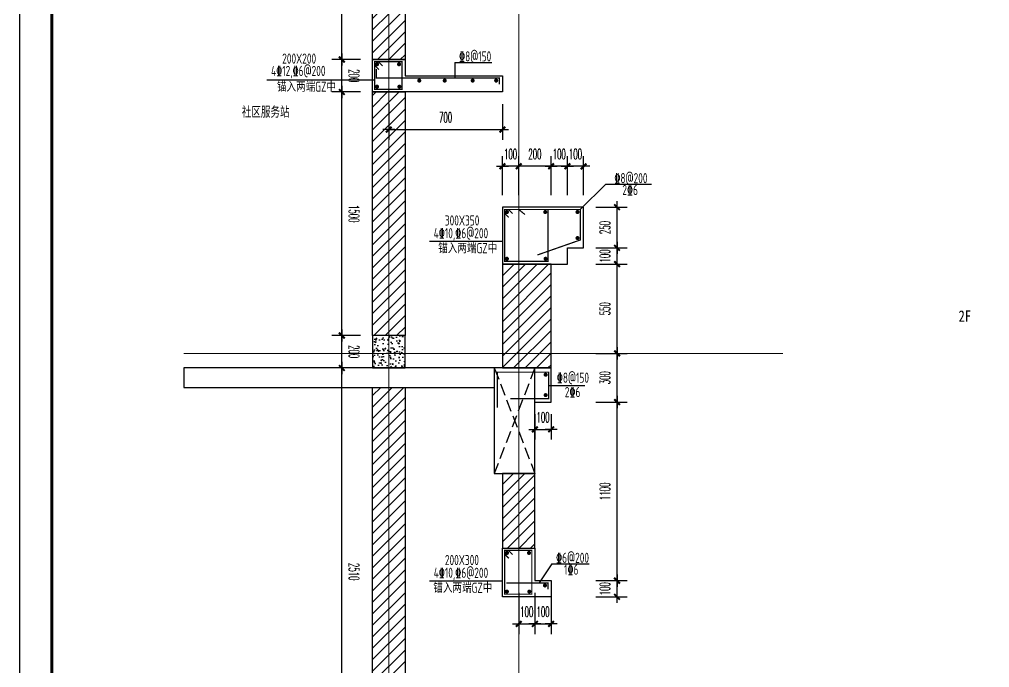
# Model space of a CAD drawing. Extents: x 169490 to 7584583, y -2399407 to 1374371.
# Drawn here: x 771970 to 777946, y 474789 to 478782 of the extents above; entities that cross this region are included whole.
import ezdxf

# ---------------------------------------------------------------- set-up
doc = ezdxf.new("R2010")
doc.units = 0
doc.header["$LTSCALE"] = 100
for name, pattern in [('ACAD_ISO10W100', [18.5, 12, -3, 0.5, -3]), ('DASH', [0.35, 0.25, -0.1]), ('DOTE', [2.42, 2, -0.2, 0.02, -0.2])]:
    doc.linetypes.add(name, pattern=pattern)
doc.layers.get('0').update_dxf_attribs({"linetype": 'CONTINUOUS'})
doc.layers.get('DEFPOINTS').update_dxf_attribs({"linetype": 'CONTINUOUS'})
for name, color, linetype in [('A-TEXT(房间)', 243, 'CONTINUOUS'), ('PUB_HATCH', 8, 'CONTINUOUS'), ('PUB_TEXT', 4, 'CONTINUOUS'), ('S-DETL-RBAR', 1, 'CONTINUOUS'), ('S-DETL-TEXT', 7, 'CONTINUOUS'), ('WALL', 7, 'CONTINUOUS'), ('图框', 140, 'CONTINUOUS'), ('尺寸标注', 3, 'CONTINUOUS')]:
    doc.layers.add(name, color=color, linetype=linetype)
doc.layers.add('DOTE', color=147, linetype='DOTE', lineweight=15)
doc.styles.add('DIM_FONT_T3', font='SIMPLEX', dxfattribs={"width": 0.494118, "bigfont": 'GBCBIG'})
doc.styles.add('TSSD_REIN', font='tssdeng.shx', dxfattribs={"width": 0.7, "bigfont": 'hztxt.shx'})
doc.styles.add('TXT', font='simplex.shx', dxfattribs={"width": 0.8, "bigfont": 'hztxt.shx'})
doc.styles.add('黑体', font='simhei.ttf', dxfattribs={"width": 0.7})
doc.dimstyles.new('DIMN100$TCH&&25', dxfattribs={"dimtxt": 63.75, "dimasz": 0.25, "dimexe": 62.5, "dimexo": 75, "dimgap": 43.125, "dimtad": 1, "dimdec": 0, "dimzin": 0, "dimdsep": 46, "dimtxsty": 'DIM_FONT_T3', "dimblk": '_DIMX', "dimcen": 0.09, "dimclrt": 7, "dimadec": 0, "dimazin": 0, "dimtfac": 1, "dimtdec": 0, "dimtix": 1, "dimtmove": 2, "dimatfit": 3, "dimldrblk": '_DIMX', "dimfxl": 10, "dimtolj": 1, "dimtzin": 0, "dimarcsym": 0})

# ---------------------------------------------------------------- blocks, each defined once
blk = doc.blocks.new('_DIMX')
blk.add_line((-150, 0), (150, 0))
at = {"const_width": 50}
blk.add_lwpolyline([(-70, -70), (70, 70)], dxfattribs=at)
blk = doc.blocks.new('*D376')
at = {"layer": 'DEFPOINTS', "color": 0, "transparency": 16777216}
for p in [(775445.4, 477624.8), (775651.3, 477624.8), (775445.4, 477374.8)]:
    blk.add_point(p, dxfattribs=at)
at = {"layer": '尺寸标注', "color": 0, "lineweight": -2, "transparency": 16777216}
for p, q in [((775520.4, 477624.8), (775713.8, 477624.8)), ((775651.3, 477375), (775651.3, 477624.5)), ((775520.4, 477374.8), (775713.8, 477374.8))]:
    blk.add_line(p, q, dxfattribs=at)
at = {"layer": '尺寸标注', "color": 0, "lineweight": -2, "transparency": 16777216, "xscale": 0.25, "yscale": 0.25, "zscale": 0.25}
for p, rotation in [((775651.3, 477624.8), 90), ((775651.3, 477374.8), 270)]:
    blk.add_blockref('_DIMX', p, dxfattribs=dict(at, rotation=rotation))
at = {"layer": '尺寸标注', "color": 7, "transparency": 16777216, "insert": (775576.3, 477499.8), "char_height": 63.75, "attachment_point": 5, "rotation": 90, "style": 'DIM_FONT_T3'}
blk.add_mtext('\\A1;250', dxfattribs=at)
blk = doc.blocks.new('*D377')
at = {"layer": 'DEFPOINTS', "color": 0, "transparency": 16777216}
for p in [(775445.4, 477374.8), (775651.3, 477374.8), (775445.4, 477274.8)]:
    blk.add_point(p, dxfattribs=at)
at = {"layer": '尺寸标注', "color": 0, "lineweight": -2, "transparency": 16777216}
for p, q in [((775520.4, 477374.8), (775713.8, 477374.8)), ((775651.3, 477375), (775651.3, 477375.3)), ((775651.3, 477274.8), (775651.3, 477374.8)), ((775520.4, 477274.8), (775713.8, 477274.8)), ((775651.3, 477274.5), (775651.3, 477274.3))]:
    blk.add_line(p, q, dxfattribs=at)
at = {"layer": '尺寸标注', "color": 0, "lineweight": -2, "transparency": 16777216, "xscale": 0.25, "yscale": 0.25, "zscale": 0.25}
for p, rotation in [((775651.3, 477374.8), 270), ((775651.3, 477274.8), 90)]:
    blk.add_blockref('_DIMX', p, dxfattribs=dict(at, rotation=rotation))
at = {"layer": '尺寸标注', "color": 7, "transparency": 16777216, "insert": (775576.3, 477324.8), "char_height": 63.75, "attachment_point": 5, "rotation": 90, "style": 'DIM_FONT_T3'}
blk.add_mtext('\\A1;100', dxfattribs=at)
blk = doc.blocks.new('*D378')
at = {"layer": 'DEFPOINTS', "color": 0, "transparency": 16777216}
for p in [(775445.4, 477274.8), (775651.3, 477274.8), (775445.4, 476724.8)]:
    blk.add_point(p, dxfattribs=at)
at = {"layer": '尺寸标注', "color": 0, "lineweight": -2, "transparency": 16777216}
for p, q in [((775520.4, 477274.8), (775713.8, 477274.8)), ((775651.3, 476725), (775651.3, 477274.5)), ((775520.4, 476724.8), (775713.8, 476724.8))]:
    blk.add_line(p, q, dxfattribs=at)
at = {"layer": '尺寸标注', "color": 0, "lineweight": -2, "transparency": 16777216, "xscale": 0.25, "yscale": 0.25, "zscale": 0.25}
for p, rotation in [((775651.3, 477274.8), 90), ((775651.3, 476724.8), 270)]:
    blk.add_blockref('_DIMX', p, dxfattribs=dict(at, rotation=rotation))
at = {"layer": '尺寸标注', "color": 7, "transparency": 16777216, "insert": (775576.3, 476999.8), "char_height": 63.75, "attachment_point": 5, "rotation": 90, "style": 'DIM_FONT_T3'}
blk.add_mtext('\\A1;550', dxfattribs=at)
blk = doc.blocks.new('*D379')
at = {"layer": 'DEFPOINTS', "color": 0, "transparency": 16777216}
for p in [(775445.4, 476724.8), (775651.3, 476724.8), (775445.4, 476424.8)]:
    blk.add_point(p, dxfattribs=at)
at = {"layer": '尺寸标注', "color": 0, "lineweight": -2, "transparency": 16777216}
for p, q in [((775520.4, 476724.8), (775713.8, 476724.8)), ((775651.3, 476425), (775651.3, 476724.5)), ((775520.4, 476424.8), (775713.8, 476424.8))]:
    blk.add_line(p, q, dxfattribs=at)
at = {"layer": '尺寸标注', "color": 0, "lineweight": -2, "transparency": 16777216, "xscale": 0.25, "yscale": 0.25, "zscale": 0.25}
for p, rotation in [((775651.3, 476724.8), 90), ((775651.3, 476424.8), 270)]:
    blk.add_blockref('_DIMX', p, dxfattribs=dict(at, rotation=rotation))
at = {"layer": '尺寸标注', "color": 7, "transparency": 16777216, "insert": (775576.3, 476574.8), "char_height": 63.75, "attachment_point": 5, "rotation": 90, "style": 'DIM_FONT_T3'}
blk.add_mtext('\\A1;300', dxfattribs=at)
blk = doc.blocks.new('*D380')
at = {"layer": 'DEFPOINTS', "color": 0, "transparency": 16777216}
for p in [(775445.4, 476424.8), (775651.3, 476424.8), (775445.4, 475324.8)]:
    blk.add_point(p, dxfattribs=at)
at = {"layer": '尺寸标注', "color": 0, "lineweight": -2, "transparency": 16777216}
for p, q in [((775520.4, 476424.8), (775713.8, 476424.8)), ((775651.3, 475325), (775651.3, 476424.5)), ((775520.4, 475324.8), (775713.8, 475324.8))]:
    blk.add_line(p, q, dxfattribs=at)
at = {"layer": '尺寸标注', "color": 0, "lineweight": -2, "transparency": 16777216, "xscale": 0.25, "yscale": 0.25, "zscale": 0.25}
for p, rotation in [((775651.3, 476424.8), 90), ((775651.3, 475324.8), 270)]:
    blk.add_blockref('_DIMX', p, dxfattribs=dict(at, rotation=rotation))
at = {"layer": '尺寸标注', "color": 7, "transparency": 16777216, "insert": (775576.3, 475874.8), "char_height": 63.75, "attachment_point": 5, "rotation": 90, "style": 'DIM_FONT_T3'}
blk.add_mtext('\\A1;1100', dxfattribs=at)
blk = doc.blocks.new('*D381')
at = {"layer": 'DEFPOINTS', "color": 0, "transparency": 16777216}
for p in [(775445.4, 475324.8), (775651.3, 475324.8), (775445.4, 475224.8)]:
    blk.add_point(p, dxfattribs=at)
at = {"layer": '尺寸标注', "color": 0, "lineweight": -2, "transparency": 16777216}
for p, q in [((775520.4, 475324.8), (775713.8, 475324.8)), ((775651.3, 475325), (775651.3, 475325.3)), ((775651.3, 475224.8), (775651.3, 475324.8)), ((775520.4, 475224.8), (775713.8, 475224.8)), ((775651.3, 475224.5), (775651.3, 475224.3))]:
    blk.add_line(p, q, dxfattribs=at)
at = {"layer": '尺寸标注', "color": 0, "lineweight": -2, "transparency": 16777216, "xscale": 0.25, "yscale": 0.25, "zscale": 0.25}
for p, rotation in [((775651.3, 475324.8), 270), ((775651.3, 475224.8), 90)]:
    blk.add_blockref('_DIMX', p, dxfattribs=dict(at, rotation=rotation))
at = {"layer": '尺寸标注', "color": 7, "transparency": 16777216, "insert": (775576.3, 475274.8), "char_height": 63.75, "attachment_point": 5, "rotation": 90, "style": 'DIM_FONT_T3'}
blk.add_mtext('\\A1;100', dxfattribs=at)
blk = doc.blocks.new('*D382')
at = {"layer": 'DEFPOINTS', "color": 0, "transparency": 16777216}
for p in [(775145.4, 476424.8), (775245.4, 476424.8), (775245.4, 476256.3)]:
    blk.add_point(p, dxfattribs=at)
at = {"layer": '尺寸标注', "color": 0, "lineweight": -2, "transparency": 16777216}
for p, q in [((775145.4, 476349.8), (775145.4, 476193.8)), ((775245.4, 476349.8), (775245.4, 476193.8)), ((775145.1, 476256.3), (775144.9, 476256.3)), ((775145.4, 476256.3), (775245.4, 476256.3)), ((775245.6, 476256.3), (775245.9, 476256.3))]:
    blk.add_line(p, q, dxfattribs=at)
at = {"layer": '尺寸标注', "color": 0, "lineweight": -2, "transparency": 16777216, "xscale": 0.25, "yscale": 0.25, "zscale": 0.25}
blk.add_blockref('_DIMX', (775145.4, 476256.3), dxfattribs=at)
at = {"layer": '尺寸标注', "color": 0, "lineweight": -2, "transparency": 16777216, "xscale": 0.25, "yscale": 0.25, "zscale": 0.25, "rotation": 180}
blk.add_blockref('_DIMX', (775245.4, 476256.3), dxfattribs=at)
at = {"layer": '尺寸标注', "color": 7, "transparency": 16777216, "insert": (775195.4, 476331.3), "char_height": 63.75, "attachment_point": 5, "style": 'DIM_FONT_T3'}
blk.add_mtext('\\A1;100', dxfattribs=at)
blk = doc.blocks.new('*D383')
at = {"layer": 'DEFPOINTS', "color": 0, "transparency": 16777216}
for p in [(775145.4, 475324.8), (775245.4, 475324.8), (775245.4, 475058.2)]:
    blk.add_point(p, dxfattribs=at)
at = {"layer": '尺寸标注', "color": 0, "lineweight": -2, "transparency": 16777216}
for p, q in [((775145.4, 475249.8), (775145.4, 474995.7)), ((775245.4, 475249.8), (775245.4, 474995.7)), ((775145.1, 475058.2), (775144.9, 475058.2)), ((775145.4, 475058.2), (775245.4, 475058.2)), ((775245.6, 475058.2), (775245.9, 475058.2))]:
    blk.add_line(p, q, dxfattribs=at)
at = {"layer": '尺寸标注', "color": 0, "lineweight": -2, "transparency": 16777216, "xscale": 0.25, "yscale": 0.25, "zscale": 0.25}
blk.add_blockref('_DIMX', (775145.4, 475058.2), dxfattribs=at)
at = {"layer": '尺寸标注', "color": 0, "lineweight": -2, "transparency": 16777216, "xscale": 0.25, "yscale": 0.25, "zscale": 0.25, "rotation": 180}
blk.add_blockref('_DIMX', (775245.4, 475058.2), dxfattribs=at)
at = {"layer": '尺寸标注', "color": 7, "transparency": 16777216, "insert": (775195.4, 475133.2), "char_height": 63.75, "attachment_point": 5, "style": 'DIM_FONT_T3'}
blk.add_mtext('\\A1;100', dxfattribs=at)
blk = doc.blocks.new('*D391')
at = {"layer": 'DEFPOINTS', "color": 0, "transparency": 16777216}
for p in [(773956, 479934.8), (774145.2, 479934.8), (774145.3, 478534.8)]:
    blk.add_point(p, dxfattribs=at)
at = {"layer": '尺寸标注', "color": 0, "lineweight": -2, "transparency": 16777216}
for p, q in [((774070.2, 479934.8), (773893.5, 479934.8)), ((773956, 478535), (773956, 479934.5)), ((774070.3, 478534.8), (773893.5, 478534.8))]:
    blk.add_line(p, q, dxfattribs=at)
at = {"layer": '尺寸标注', "color": 0, "lineweight": -2, "transparency": 16777216, "xscale": 0.25, "yscale": 0.25, "zscale": 0.25}
for p, rotation in [((773956, 479934.8), 90.00144266210793), ((773956, 478534.8), 270.0014426621079)]:
    blk.add_blockref('_DIMX', p, dxfattribs=dict(at, rotation=rotation))
at = {"layer": '尺寸标注', "color": 7, "transparency": 16777216, "insert": (774031, 479234.8), "char_height": 63.75, "attachment_point": 5, "rotation": 270.00144, "style": 'DIM_FONT_T3'}
blk.add_mtext('\\A1;1400', dxfattribs=at)
blk = doc.blocks.new('*D392')
at = {"layer": 'DEFPOINTS', "color": 0, "transparency": 16777216}
for p in [(773956, 478534.8), (774145.3, 478534.8), (774145.3, 478334.8)]:
    blk.add_point(p, dxfattribs=at)
at = {"layer": '尺寸标注', "color": 0, "lineweight": -2, "transparency": 16777216}
for p, q in [((774070.3, 478534.8), (773893.5, 478534.8)), ((773956, 478335), (773956, 478534.5)), ((774070.3, 478334.8), (773893.5, 478334.8))]:
    blk.add_line(p, q, dxfattribs=at)
at = {"layer": '尺寸标注', "color": 0, "lineweight": -2, "transparency": 16777216, "xscale": 0.25, "yscale": 0.25, "zscale": 0.25}
for p, rotation in [((773956, 478534.8), 90.0014426621472), ((773956, 478334.8), 270.0014426621472)]:
    blk.add_blockref('_DIMX', p, dxfattribs=dict(at, rotation=rotation))
at = {"layer": '尺寸标注', "color": 7, "transparency": 16777216, "insert": (774031, 478434.8), "char_height": 63.75, "attachment_point": 5, "rotation": 270.00144, "style": 'DIM_FONT_T3'}
blk.add_mtext('\\A1;200', dxfattribs=at)
blk = doc.blocks.new('*D393')
at = {"layer": 'DEFPOINTS', "color": 0, "transparency": 16777216}
for p in [(773956, 478334.8), (774145.3, 478334.8), (774145.3, 476834.8)]:
    blk.add_point(p, dxfattribs=at)
at = {"layer": '尺寸标注', "color": 0, "lineweight": -2, "transparency": 16777216}
for p, q in [((774070.3, 478334.8), (773893.5, 478334.8)), ((773956.1, 476835), (773956, 478334.5)), ((774070.3, 476834.8), (773893.6, 476834.8))]:
    blk.add_line(p, q, dxfattribs=at)
at = {"layer": '尺寸标注', "color": 0, "lineweight": -2, "transparency": 16777216, "xscale": 0.25, "yscale": 0.25, "zscale": 0.25}
for p, rotation in [((773956, 478334.8), 90.00144266212288), ((773956.1, 476834.8), 270.0014426621229)]:
    blk.add_blockref('_DIMX', p, dxfattribs=dict(at, rotation=rotation))
at = {"layer": '尺寸标注', "color": 7, "transparency": 16777216, "insert": (774031, 477584.8), "char_height": 63.75, "attachment_point": 5, "rotation": 270.00144, "style": 'DIM_FONT_T3'}
blk.add_mtext('\\A1;1500', dxfattribs=at)
blk = doc.blocks.new('*D394')
at = {"layer": 'DEFPOINTS', "color": 0, "transparency": 16777216}
for p in [(773956.1, 476834.8), (774145.3, 476834.8), (774145.3, 476634.8)]:
    blk.add_point(p, dxfattribs=at)
at = {"layer": '尺寸标注', "color": 0, "lineweight": -2, "transparency": 16777216}
for p, q in [((774070.3, 476834.8), (773893.6, 476834.8)), ((773956.1, 476635), (773956.1, 476834.5)), ((774070.3, 476634.8), (773893.6, 476634.8))]:
    blk.add_line(p, q, dxfattribs=at)
at = {"layer": '尺寸标注', "color": 0, "lineweight": -2, "transparency": 16777216, "xscale": 0.25, "yscale": 0.25, "zscale": 0.25}
for p, rotation in [((773956.1, 476834.8), 90.00144266199578), ((773956.1, 476634.8), 270.0014426619958)]:
    blk.add_blockref('_DIMX', p, dxfattribs=dict(at, rotation=rotation))
at = {"layer": '尺寸标注', "color": 7, "transparency": 16777216, "insert": (774031.1, 476734.8), "char_height": 63.75, "attachment_point": 5, "rotation": 270.00144, "style": 'DIM_FONT_T3'}
blk.add_mtext('\\A1;200', dxfattribs=at)
blk = doc.blocks.new('*D395')
at = {"layer": 'DEFPOINTS', "color": 0, "transparency": 16777216}
for p in [(773956.1, 476634.8), (774145.3, 476634.8), (774145.4, 474125.1)]:
    blk.add_point(p, dxfattribs=at)
at = {"layer": '尺寸标注', "color": 0, "lineweight": -2, "transparency": 16777216}
for p, q in [((774070.3, 476634.8), (773893.6, 476634.8)), ((773956.1, 474125.3), (773956.1, 476634.5)), ((774070.4, 474125.1), (773893.6, 474125.1))]:
    blk.add_line(p, q, dxfattribs=at)
at = {"layer": '尺寸标注', "color": 0, "lineweight": -2, "transparency": 16777216, "xscale": 0.25, "yscale": 0.25, "zscale": 0.25}
for p, rotation in [((773956.1, 476634.8), 90.00144266212838), ((773956.1, 474125.1), 270.0014426621284)]:
    blk.add_blockref('_DIMX', p, dxfattribs=dict(at, rotation=rotation))
at = {"layer": '尺寸标注', "color": 7, "transparency": 16777216, "insert": (774031.1, 475379.9), "char_height": 63.75, "attachment_point": 5, "rotation": 270.00144, "style": 'DIM_FONT_T3'}
blk.add_mtext('\\A1;2510', dxfattribs=at)
blk = doc.blocks.new('*D400')
at = {"layer": 'DEFPOINTS', "color": 0, "transparency": 16777216}
for p in [(774245.4, 478334.8), (774945.4, 478334.8), (774945.4, 478103.4)]:
    blk.add_point(p, dxfattribs=at)
at = {"layer": '尺寸标注', "color": 0, "lineweight": -2, "transparency": 16777216}
for p, q in [((774245.4, 478259.8), (774245.4, 478040.9)), ((774945.4, 478259.8), (774945.4, 478040.9)), ((774245.6, 478103.4), (774945.1, 478103.4))]:
    blk.add_line(p, q, dxfattribs=at)
at = {"layer": '尺寸标注', "color": 0, "lineweight": -2, "transparency": 16777216, "xscale": 0.25, "yscale": 0.25, "zscale": 0.25, "rotation": 180}
blk.add_blockref('_DIMX', (774245.4, 478103.4), dxfattribs=at)
at = {"layer": '尺寸标注', "color": 0, "lineweight": -2, "transparency": 16777216, "xscale": 0.25, "yscale": 0.25, "zscale": 0.25}
blk.add_blockref('_DIMX', (774945.4, 478103.4), dxfattribs=at)
at = {"layer": '尺寸标注', "color": 7, "transparency": 16777216, "insert": (774595.4, 478178.4), "char_height": 63.75, "attachment_point": 5, "style": 'DIM_FONT_T3'}
blk.add_mtext('\\A1;700', dxfattribs=at)
blk = doc.blocks.new('*D688')
at = {"layer": 'DEFPOINTS', "color": 0, "transparency": 16777216}
for p in [(775045.4, 475324.8), (775145.4, 475324.8), (775145.4, 475058.2)]:
    blk.add_point(p, dxfattribs=at)
at = {"layer": '尺寸标注', "color": 0, "lineweight": -2, "transparency": 16777216}
for p, q in [((775045.4, 475249.8), (775045.4, 474995.7)), ((775145.4, 475249.8), (775145.4, 474995.7)), ((775045.1, 475058.2), (775044.9, 475058.2)), ((775045.4, 475058.2), (775145.4, 475058.2)), ((775145.6, 475058.2), (775145.9, 475058.2))]:
    blk.add_line(p, q, dxfattribs=at)
at = {"layer": '尺寸标注', "color": 0, "lineweight": -2, "transparency": 16777216, "xscale": 0.25, "yscale": 0.25, "zscale": 0.25}
blk.add_blockref('_DIMX', (775045.4, 475058.2), dxfattribs=at)
at = {"layer": '尺寸标注', "color": 0, "lineweight": -2, "transparency": 16777216, "xscale": 0.25, "yscale": 0.25, "zscale": 0.25, "rotation": 180}
blk.add_blockref('_DIMX', (775145.4, 475058.2), dxfattribs=at)
at = {"layer": '尺寸标注', "color": 7, "transparency": 16777216, "insert": (775095.4, 475133.2), "char_height": 63.75, "attachment_point": 5, "style": 'DIM_FONT_T3'}
blk.add_mtext('\\A1;100', dxfattribs=at)
blk = doc.blocks.new('gghhhh')
at = {"layer": 'S-DETL-RBAR', "const_width": 7.5}
blk.add_lwpolyline([(5811284.9, -2287289.6), (5811452.4, -2287289.6), (5811452.4, -2287559.4), (5811284.9, -2287559.4)], close=True, dxfattribs=at)
at = {"layer": 'S-DETL-RBAR', "const_width": 12.5}
for points in [[(5811293.2, -2287305.4, 1), (5811305.7, -2287305.4, 1)], [(5811428.8, -2287305.4, 1), (5811441.3, -2287305.4, 1)], [(5811292.7, -2287543.4, 1), (5811305.2, -2287543.4, 1)], [(5811430.9, -2287543.4, 1), (5811443.4, -2287543.4, 1)], [(5811527.3, -2287505.9, 1), (5811539.8, -2287505.9, 1)]]:
    blk.add_lwpolyline(points, format="xyb", close=True, dxfattribs=at)
at = {"layer": 'S-DETL-RBAR', "const_width": 7.5}
for points in [[(5811333.8, -2287315.6), (5811307.9, -2287289.6)], [(5811284.9, -2287312.6), (5811310.9, -2287338.6)], [(5811552.7, -2287529.3), (5811552.7, -2287490.4), (5811295.3, -2287490.4)]]:
    blk.add_lwpolyline(points, dxfattribs=at)
at = {"layer": 'S-DETL-TEXT'}
for p, q in [((5811575.7, -2287372.9), (5811497.1, -2287490.4)), ((5811575.7, -2287372.9), (5811805, -2287372.9)), ((5810822.9, -2287476.9), (5811220.6, -2287476.9)), ((5810822.9, -2287476.9), (5811271.5, -2287476.9))]:
    blk.add_line(p, q, dxfattribs=at)
at = {"layer": 'S-DETL-TEXT', "style": 'TSSD_REIN', "width": 0.7}
for s, p in [('%%1326@200', (5811601.9, -2287366.6, 3.7)), ('200X300', (5810917, -2287380.5, 3.7)), ('4%%13210,%%1326@200', (5810848.2, -2287458.9, 3.7)), ('1%%1326', (5811651.2, -2287439.4, 3.7)), ('锚入两端GZ中', (5810845.6, -2287551.2))]:
    blk.add_text(s, height=62.5, dxfattribs=at).set_placement(p)
blk = doc.blocks.new('*D689')
at = {"layer": 'DEFPOINTS', "color": 0, "transparency": 16777216}
for p in [(775345.4, 477877), (775345.4, 477624.8), (775445.4, 477624.8)]:
    blk.add_point(p, dxfattribs=at)
at = {"layer": '尺寸标注', "color": 0, "lineweight": -2, "transparency": 16777216}
for p, q in [((775345.4, 477699.8), (775345.4, 477939.5)), ((775445.4, 477699.8), (775445.4, 477939.5)), ((775345.1, 477877), (775344.9, 477877)), ((775445.4, 477877), (775345.4, 477877)), ((775445.6, 477877), (775445.9, 477877))]:
    blk.add_line(p, q, dxfattribs=at)
at = {"layer": '尺寸标注', "color": 0, "lineweight": -2, "transparency": 16777216, "xscale": 0.25, "yscale": 0.25, "zscale": 0.25}
blk.add_blockref('_DIMX', (775345.4, 477877), dxfattribs=at)
at = {"layer": '尺寸标注', "color": 0, "lineweight": -2, "transparency": 16777216, "xscale": 0.25, "yscale": 0.25, "zscale": 0.25, "rotation": 180}
blk.add_blockref('_DIMX', (775445.4, 477877), dxfattribs=at)
at = {"layer": '尺寸标注', "color": 7, "transparency": 16777216, "insert": (775395.4, 477952), "char_height": 63.75, "attachment_point": 5, "style": 'DIM_FONT_T3'}
blk.add_mtext('\\A1;100', dxfattribs=at)
blk = doc.blocks.new('*D690')
at = {"layer": 'DEFPOINTS', "color": 0, "transparency": 16777216}
for p in [(774945.4, 477877), (774945.4, 477624.8), (775045.4, 477624.8)]:
    blk.add_point(p, dxfattribs=at)
at = {"layer": '尺寸标注', "color": 0, "lineweight": -2, "transparency": 16777216}
for p, q in [((774945.4, 477699.8), (774945.4, 477939.5)), ((775045.4, 477699.8), (775045.4, 477939.5)), ((774945.1, 477877), (774944.9, 477877)), ((775045.4, 477877), (774945.4, 477877)), ((775045.6, 477877), (775045.9, 477877))]:
    blk.add_line(p, q, dxfattribs=at)
at = {"layer": '尺寸标注', "color": 0, "lineweight": -2, "transparency": 16777216, "xscale": 0.25, "yscale": 0.25, "zscale": 0.25}
blk.add_blockref('_DIMX', (774945.4, 477877), dxfattribs=at)
at = {"layer": '尺寸标注', "color": 0, "lineweight": -2, "transparency": 16777216, "xscale": 0.25, "yscale": 0.25, "zscale": 0.25, "rotation": 180}
blk.add_blockref('_DIMX', (775045.4, 477877), dxfattribs=at)
at = {"layer": '尺寸标注', "color": 7, "transparency": 16777216, "insert": (774995.4, 477952), "char_height": 63.75, "attachment_point": 5, "style": 'DIM_FONT_T3'}
blk.add_mtext('\\A1;100', dxfattribs=at)
blk = doc.blocks.new('*D691')
at = {"layer": 'DEFPOINTS', "color": 0, "transparency": 16777216}
for p in [(775045.4, 477877), (775045.4, 477624.8), (775245.4, 477624.8)]:
    blk.add_point(p, dxfattribs=at)
at = {"layer": '尺寸标注', "color": 0, "lineweight": -2, "transparency": 16777216}
for p, q in [((775045.4, 477699.8), (775045.4, 477939.5)), ((775245.4, 477699.8), (775245.4, 477939.5)), ((775245.1, 477877), (775045.6, 477877))]:
    blk.add_line(p, q, dxfattribs=at)
at = {"layer": '尺寸标注', "color": 0, "lineweight": -2, "transparency": 16777216, "xscale": 0.25, "yscale": 0.25, "zscale": 0.25, "rotation": 180}
blk.add_blockref('_DIMX', (775045.4, 477877), dxfattribs=at)
at = {"layer": '尺寸标注', "color": 0, "lineweight": -2, "transparency": 16777216, "xscale": 0.25, "yscale": 0.25, "zscale": 0.25}
blk.add_blockref('_DIMX', (775245.4, 477877), dxfattribs=at)
at = {"layer": '尺寸标注', "color": 7, "transparency": 16777216, "insert": (775145.4, 477952), "char_height": 63.75, "attachment_point": 5, "style": 'DIM_FONT_T3'}
blk.add_mtext('\\A1;200', dxfattribs=at)
blk = doc.blocks.new('*D692')
at = {"layer": 'DEFPOINTS', "color": 0, "transparency": 16777216}
for p in [(775245.4, 477877), (775245.4, 477624.8), (775345.4, 477624.8)]:
    blk.add_point(p, dxfattribs=at)
at = {"layer": '尺寸标注', "color": 0, "lineweight": -2, "transparency": 16777216}
for p, q in [((775245.4, 477699.8), (775245.4, 477939.5)), ((775345.4, 477699.8), (775345.4, 477939.5)), ((775245.1, 477877), (775244.9, 477877)), ((775345.4, 477877), (775245.4, 477877)), ((775345.6, 477877), (775345.9, 477877))]:
    blk.add_line(p, q, dxfattribs=at)
at = {"layer": '尺寸标注', "color": 0, "lineweight": -2, "transparency": 16777216, "xscale": 0.25, "yscale": 0.25, "zscale": 0.25}
blk.add_blockref('_DIMX', (775245.4, 477877), dxfattribs=at)
at = {"layer": '尺寸标注', "color": 0, "lineweight": -2, "transparency": 16777216, "xscale": 0.25, "yscale": 0.25, "zscale": 0.25, "rotation": 180}
blk.add_blockref('_DIMX', (775345.4, 477877), dxfattribs=at)
at = {"layer": '尺寸标注', "color": 7, "transparency": 16777216, "insert": (775295.4, 477952), "char_height": 63.75, "attachment_point": 5, "style": 'DIM_FONT_T3'}
blk.add_mtext('\\A1;100', dxfattribs=at)
blk = doc.blocks.new('whhhh')
at = {"layer": 'S-DETL-RBAR', "const_width": 7.5}
blk.add_lwpolyline([(5842881.5, -2287989.3), (5843049, -2287989.3), (5843049, -2288159.1), (5842881.5, -2288159.1)], close=True, dxfattribs=at)
for points in [[(5842881.5, -2288012.3), (5842907.4, -2288038.3)], [(5842930.4, -2288015.3), (5842904.4, -2287989.3)], [(5843648.6, -2288129), (5843648.6, -2288090.1), (5842891.9, -2288090.1), (5842891.9, -2288035)]]:
    blk.add_lwpolyline(points, dxfattribs=at)
at = {"layer": 'S-DETL-RBAR', "const_width": 12.5}
for points in [[(5842889.7, -2288005.1, 1), (5842902.2, -2288005.1, 1)], [(5843025.3, -2288005.1, 1), (5843037.8, -2288005.1, 1)], [(5842889.3, -2288143.1, 1), (5842901.8, -2288143.1, 1)], [(5843027.5, -2288143.1, 1), (5843040, -2288143.1, 1)], [(5843149.5, -2288105.7, 1), (5843162, -2288105.7, 1)], [(5843306.5, -2288105.7, 1), (5843319, -2288105.7, 1)], [(5843478.5, -2288105.7, 1), (5843491, -2288105.7, 1)], [(5843623.2, -2288105.7, 1), (5843635.7, -2288105.7, 1)]]:
    blk.add_lwpolyline(points, format="xyb", close=True, dxfattribs=at)
at = {"layer": 'S-DETL-TEXT'}
for p, q in [((5843374.4, -2287994.1), (5843603.7, -2287994.1)), ((5843374.4, -2287994.1), (5843374.4, -2288090.1)), ((5842217.5, -2288100.1), (5842615.2, -2288100.1)), ((5842217.5, -2288100.1), (5842881.5, -2288100.1))]:
    blk.add_line(p, q, dxfattribs=at)
at = {"layer": 'S-DETL-TEXT', "style": 'TSSD_REIN', "width": 0.7}
for s, p in [('200X200', (5842311.5, -2288001.3, 3.7)), ('%%1328@150', (5843400.7, -2287987.8, 3.7)), ('4%%13212,%%1326@200', (5842242.7, -2288077.2, 3.7)), ('锚入两端GZ中', (5842279, -2288174.5))]:
    blk.add_text(s, height=62.5, dxfattribs=at).set_placement(p)

msp = doc.modelspace()

# ---------------------------------------------------------------- hatches: boundary and pattern name
at = {"layer": 'PUB_HATCH'}
h = msp.add_hatch(dxfattribs=at)
h.set_pattern_fill('普通砖', color=256, scale=20, style=0)
h.set_pattern_definition([(45, (-538482.084, -149501.073), (-35.3553532, 35.3553532), [])])
h.paths.add_polyline_path([(774145.4, 479814.8), (774345.4, 479814.8), (774345.4, 478534.8), (774145.4, 478534.8)])
h = msp.add_hatch(dxfattribs=at)
h.set_pattern_fill('普通砖', color=256, scale=20, style=0)
h.set_pattern_definition([(45, (-538482.084, -150400.774), (-35.3553532, 35.3553532), [])])
h.paths.add_polyline_path([(774145.4, 478334.8), (774345.4, 478334.8), (774345.4, 476834.8), (774145.4, 476834.8)])
h = msp.add_hatch(dxfattribs=at)
h.set_pattern_fill('普通砖', color=256, scale=20, style=0)
h.set_pattern_definition([(45, (-529305.22, -154730.44), (-35.3553532, 35.3553532), [])])
h.paths.add_polyline_path([(775245.4, 477274.8), (774945.4, 477274.8), (774945.4, 476634.8), (775245.4, 476634.8)])
at = {"layer": 'PUB_HATCH', "linetype": 'Continuous'}
h = msp.add_hatch(dxfattribs=at)
h.set_pattern_fill('混凝土', color=256, scale=10, style=0)
h.set_pattern_definition([(50, (-540550.454, -150066.34), (71.7260183, -6.2752135), [7.5, -82.5]), (355, (-540550.454, -150066.34), (-13.8751334, 75.2192134), [6, -66]), (100.4514, (-540544.48, -150066.86), (57.8509382, 68.9439542), [6.374019, -70.1142112]), (46.1842, (-540550.45, -150046.34), (106.724105, -16.5519014), [11.25, -123.75]), (96.6356, (-540541.56, -150047.72), (93.4662706, 97.411787), [9.561029, -105.1713]), (351.1842, (-540550.45, -150046.34), (93.4661945, 97.41186), [9, -99]), (21, (-540540.454, -150051.34), (59.6907052, -40.261889), [7.5, -82.5]), (326, (-540540.454, -150051.34), (24.3315332, 72.5150045), [6, -66]), (71.4514, (-540535.48, -150054.694), (84.022263, 32.2530497), [6.374019, -70.1142112]), (37.5, (-540550.454, -150066.34), (1.21598553, 33.2893854), [0, -65.2, 0, -67, 0, -66.25]), (7.5, (-540550.454, -150066.34), (26.30695374, 39.4411712), [0, -38.2, 0, -63.7, 0, -25.25]), (327.5, (-540572.754, -150066.34), (53.3822436, -2.25548717), [0, -25, 0, -78, 0, -103.5]), (317.5, (-540582.754, -150066.34), (58.318617, 10.0104982), [0, -32.5, 0, -51.8, 0, -73.5])])
h.paths.add_polyline_path([(774345.4, 476834.8), (774145.4, 476834.8), (774145.4, 476634.8), (774345.4, 476634.8)])
at = {"layer": 'PUB_HATCH'}
h = msp.add_hatch(dxfattribs=at)
h.set_pattern_fill('普通砖', color=256, scale=20, style=0)
h.set_pattern_definition([(45, (-538482.084, -152814.774), (-35.3553532, 35.3553532), [])])
h.paths.add_polyline_path([(774145.4, 476514.8), (774345.4, 476514.8), (774345.4, 474125.1), (774145.4, 474125.1)])
h = msp.add_hatch(dxfattribs=at)
h.set_pattern_fill('普通砖', color=256, scale=20, style=0)
h.set_pattern_definition([(45, (-540535.613, -154730.44), (-35.3553532, 35.3553532), [])])
h.paths.add_polyline_path([(774945.4, 475524.8), (775145.4, 475524.8), (775145.4, 475984.8), (774945.4, 475984.8)])

# ---------------------------------------------------------------- linework, layer by layer
at = {"layer": 'DOTE', "linetype": 'ACAD_ISO10W100', "ltscale": 100}
for p, q in [((774245.4, 485424.8), (774245.4, 471224.8)), ((775045.4, 485424.8), (775045.4, 471224.8)), ((772981.8, 476724.8), (776672.5, 476724.8))]:
    msp.add_line(p, q, dxfattribs=at)
at = {"layer": 'S-DETL-RBAR', "const_width": 7.5}
msp.add_lwpolyline([(774958.7, 477611.2), (775226.2, 477611.2), (775226.2, 477291.5), (774958.7, 477291.5)], close=True, dxfattribs=at)
for points in [[(774958.7, 477588.3), (774984.7, 477562.3)], [(775007.7, 477585.3), (774981.7, 477611.2)], [(775160.4, 477330.6), (775425.1, 477423.3), (775424.6, 477611.2), (775045.4, 477611.2), (775084.1, 477579.9)], [(774914.4, 476389.5), (774914.4, 476609.2), (775229.7, 476609.2), (775229.7, 476446.3), (774994.2, 476446.3)]]:
    msp.add_lwpolyline(points, dxfattribs=at)
at = {"layer": 'S-DETL-RBAR', "const_width": 12.5}
for points in [[(774967, 477595.4, 1), (774979.5, 477595.4, 1)], [(775202.6, 477595.4, 1), (775215.1, 477595.4, 1)], [(775401.5, 477595.4, 1), (775414, 477595.4, 1)], [(775401.5, 477435.1, 1), (775414, 477435.1, 1)], [(774966.6, 477307.5, 1), (774979.1, 477307.5, 1)], [(775204.8, 477307.5, 1), (775217.3, 477307.5, 1)], [(775205.4, 476593.4, 1), (775217.9, 476593.4, 1)], [(775205.4, 476467.4, 1), (775217.9, 476467.4, 1)]]:
    msp.add_lwpolyline(points, format="xyb", close=True, dxfattribs=at)
at = {"layer": 'S-DETL-TEXT'}
for p, q in [((775424.6, 477611.2), (775581.8, 477766.3)), ((775581.8, 477766.3), (775864.5, 477766.3)), ((774496.8, 477415.8), (774894.5, 477415.8)), ((774496.8, 477415.8), (774945.4, 477415.8)), ((775229.7, 476527.7), (775453, 476527.7))]:
    msp.add_line(p, q, dxfattribs=at)
at = {"layer": 'WALL'}
for p, q in [((775245.4, 476634.8), (772981.8, 476634.8)), ((772981.8, 476634.8), (772981.8, 476514.8)), ((774895.4, 476634.8), (774895.4, 475984.8)), ((775145.4, 475984.8), (775145.4, 476634.8)), ((775245.4, 476424.8), (775245.4, 476634.8)), ((772981.8, 476514.8), (774895.4, 476514.8)), ((772981.8, 476514.8), (774145.4, 476514.8)), ((774145.4, 476514.8), (774145.4, 476514.8)), ((774145.4, 476514.8), (774445.4, 476514.8)), ((774445.4, 476514.8), (774445.4, 476514.8)), ((775145.4, 476424.8), (775245.4, 476424.8)), ((774895.4, 475984.8), (775145.4, 475984.8)), ((774895.4, 475984.8), (775145.4, 475984.8))]:
    msp.add_line(p, q, dxfattribs=at)
at = {"layer": 'WALL', "linetype": 'DASH', "ltscale": 3}
for p, q in [((775145.4, 476634.8), (774895.4, 475984.8)), ((774895.4, 476634.8), (775145.4, 475984.8))]:
    msp.add_line(p, q, dxfattribs=at)
at = {"layer": 'WALL'}
for points in [[(774145.4, 479814.8), (774345.4, 479814.8), (774345.4, 478534.8), (774145.4, 478534.8)], [(774145.4, 478334.8), (774345.4, 478334.8), (774345.4, 476834.8), (774145.4, 476834.8)], [(775245.4, 477274.8), (774945.4, 477274.8), (774945.4, 476634.8), (775245.4, 476634.8)], [(774345.4, 476834.8), (774145.4, 476834.8), (774145.4, 476634.8), (774345.4, 476634.8)], [(774145.4, 476514.8), (774345.4, 476514.8), (774345.4, 474125.1), (774145.4, 474125.1)], [(774945.4, 475524.8), (775145.4, 475524.8), (775145.4, 475984.8), (774945.4, 475984.8)]]:
    msp.add_lwpolyline(points, close=True, dxfattribs=at)
for points in [[(774345.4, 478434.8), (774945.4, 478434.8), (774945.4, 478334.8), (774145.4, 478334.8), (774145.4, 478534.8), (774345.4, 478534.8), (774345.4, 478434.8)], [(775445.4, 477624.8), (774945.4, 477624.8), (774945.4, 477274.8), (775345.4, 477274.8), (775345.4, 477374.8), (775445.4, 477374.8), (775445.4, 477624.8)], [(775245.4, 475224.8), (774945.4, 475224.8), (774945.4, 475524.8), (775145.4, 475524.8), (775145.4, 475324.8), (775245.4, 475324.8), (775245.4, 475224.8)]]:
    msp.add_lwpolyline(points, dxfattribs=at)
at = {"layer": '图框'}
msp.add_lwpolyline([(771969.8, 488385.4), (771969.8, 467365.4), (783849.8, 467365.4), (783849.8, 488385.4)], close=True, dxfattribs=at)
at = {"layer": '图框', "const_width": 20}
msp.add_lwpolyline([(772169.8, 487885.4), (772169.8, 467565.4), (783649.8, 467565.4), (783649.8, 487885.4)], close=True, dxfattribs=at)

# ---------------------------------------------------------------- block references
at = {"layer": 'S-DETL-RBAR'}
for name, p in [('whhhh', (-5068722.7, 2766510.6)), ('gghhhh', (-5036326.1, 2762800.8))]:
    msp.add_blockref(name, p, dxfattribs=at)

# ---------------------------------------------------------------- texts
at = {"layer": 'A-TEXT(房间)', "style": '黑体', "width": 0.8}
msp.add_text('2F', height=70, dxfattribs=at).set_placement((777755.5, 476919.3))
at = {"layer": 'PUB_TEXT', "color": 7, "style": 'TXT', "width": 0.7}
msp.add_text('社区服务站', height=70, dxfattribs=at).set_placement((773339.7, 478175.8, 0))
at = {"layer": 'S-DETL-TEXT', "style": 'TSSD_REIN', "width": 0.7}
for s, p in [('%%1328@200', (775634.7, 477772.6, 3.7)), ('2%%1326', (775684, 477699.8, 3.7)), ('300X350', (774590.8, 477512.1, 3.7)), ('4%%13210,%%1326@200', (774522, 477433.7, 3.7)), ('锚入两端GZ中', (774549.5, 477341.4)), ('%%1328@150', (775280.3, 476543.4)), ('2%%1326', (775329.6, 476454.9))]:
    msp.add_text(s, height=62.5, dxfattribs=at).set_placement(p)

# ---------------------------------------------------------------- dimensions: what is measured, and where the dimension line sits
at = {"layer": '尺寸标注'}
for p1, p2, distance, picture, middle in [((774145.3, 478534.8), (774145.2, 479934.8), 189.3, '*D391', (774031, 479234.8)), ((774145.3, 478334.8), (774145.3, 478534.8), 189.3, '*D392', (774031, 478434.8)), ((774145.3, 476834.8), (774145.3, 478334.8), 189.3, '*D393', (774031, 477584.8)), ((774245.4, 478334.8), (774945.4, 478334.8), -231.4, '*D400', (774595.4, 478178.4)), ((775445.4, 477374.8), (775445.4, 477624.8), -205.9, '*D376', (775576.3, 477499.8)), ((775445.4, 477274.8), (775445.4, 477374.8), -205.9, '*D377', (775576.3, 477324.8)), ((775445.4, 476724.8), (775445.4, 477274.8), -205.9, '*D378', (775576.3, 476999.8)), ((774145.3, 476634.8), (774145.3, 476834.8), 189.3, '*D394', (774031.1, 476734.8)), ((775445.4, 476424.8), (775445.4, 476724.8), -205.9, '*D379', (775576.3, 476574.8)), ((774145.4, 474125.1), (774145.3, 476634.8), 189.3, '*D395', (774031.1, 475379.9)), ((775445.4, 475324.8), (775445.4, 476424.8), -205.9, '*D380', (775576.3, 475874.8)), ((775145.4, 476424.8), (775245.4, 476424.8), -168.5, '*D382', (775195.4, 476331.3)), ((775045.4, 475324.8), (775145.4, 475324.8), -266.6, '*D688', (775095.4, 475133.2)), ((775145.4, 475324.8), (775245.4, 475324.8), -266.6, '*D383', (775195.4, 475133.2)), ((775445.4, 475224.8), (775445.4, 475324.8), -205.9, '*D381', (775576.3, 475274.8))]:
    dim = msp.add_aligned_dim(p1=p1, p2=p2, distance=distance, dimstyle='DIMN100$TCH&&25', dxfattribs=at)
    dim.commit()
    dim.dimension.update_dxf_attribs({"geometry": picture, "text_midpoint": middle})
for base, p1, p2, picture, middle in [((774945.4, 477877), (775045.4, 477624.8), (774945.4, 477624.8), '*D690', (774995.4, 477952)), ((775045.4, 477877), (775245.4, 477624.8), (775045.4, 477624.8), '*D691', (775145.4, 477952)), ((775245.4, 477877), (775345.4, 477624.8), (775245.4, 477624.8), '*D692', (775295.4, 477952)), ((775345.4, 477877), (775445.4, 477624.8), (775345.4, 477624.8), '*D689', (775395.4, 477952))]:
    dim = msp.add_linear_dim(base=base, p1=p1, p2=p2, dimstyle='DIMN100$TCH&&25', dxfattribs=at)
    dim.commit()
    dim.dimension.update_dxf_attribs({"geometry": picture, "text_midpoint": middle})

doc.saveas('drawing.dxf')
